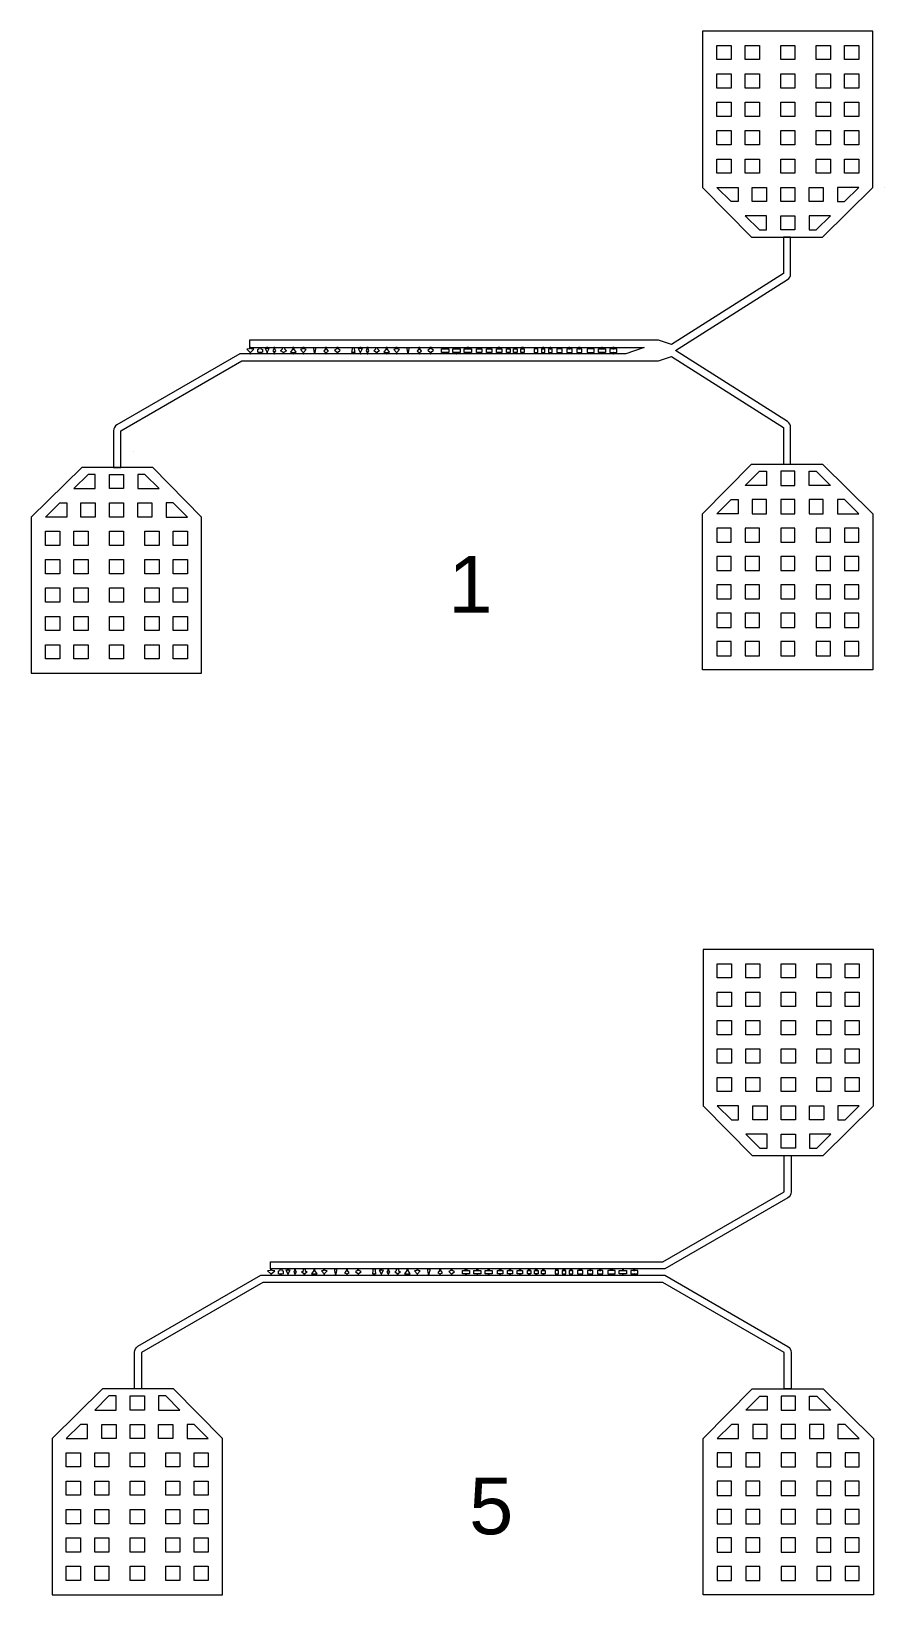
# Model space of a CAD drawing. Extents: x 1000 to 49000, y 2919 to 77300.
# Drawn here: x 1148 to 13169, y 2934 to 24964 of the extents above; entities that cross this region are included whole.
import ezdxf

# ---------------------------------------------------------------- set-up
doc = ezdxf.new("R2010")
doc.units = 13
doc.layers.add('Inner', color=4, linetype='Continuous', lineweight=0, true_color=0x00ffff)
doc.layers.add('Outer', color=1, linetype='Continuous', lineweight=0, true_color=0xff0000)
doc.styles.add('textstyle65', font='')
doc.styles.add('textstyle67', font='')
doc.styles.get('textstyle65').set_extended_font_data('Arial')
doc.styles.get('textstyle67').set_extended_font_data('Arial')

msp = doc.modelspace()

# ---------------------------------------------------------------- linework, layer by layer
at = {"layer": 'Inner'}
for p, q in [((13169.01, 22764.49), (13169.01, 22764.49)), ((12369.01, 22064.49), (12369.01, 22064.49)), ((2587.6, 19042.6), (2587.6, 19042.6)), ((1947.74, 18819.74), (1947.74, 18819.74)), ((12369.01, 18864.84), (12369.01, 18864.84)), ((2241.17, 5834.44), (2241.17, 5834.44)), ((13010.87, 5133.6), (13010.87, 5133.6))]:
    msp.add_line(p, q, dxfattribs=at)
for points in [[(13003.85, 24964.49), (10603.85, 24964.49), (10603.85, 22764.49), (11293.85, 22064.49), (12293.85, 22064.49), (13003.85, 22764.49), (13003.85, 22764.49), (13003.85, 24964.49)], [(4230.75, 20439.66), (4230.75, 20419.66), (4233.75, 20419.66), (4233.75, 20439.66), (4282.6, 20484.66), (4242.25, 20489.66), (4242.25, 20509.66), (4222.25, 20509.66), (4222.25, 20489.66), (4181.9, 20484.66), (4230.75, 20439.66)], [(4371.95, 20439.66), (4371.95, 20419.66), (4368.95, 20419.66), (4368.95, 20439.66), (4350.84, 20436.86), (4338.36, 20440.94), (4338.36, 20480.94), (4357.95, 20489.66), (4357.95, 20509.66), (4382.95, 20509.66), (4382.95, 20489.66), (4402.54, 20480.94), (4402.54, 20440.94), (4390.06, 20436.86), (4371.95, 20439.66)], [(4460.45, 20489.66), (4440.45, 20492.22), (4468.96, 20439.66), (4468.96, 20419.66), (4471.96, 20419.66), (4471.96, 20439.66), (4500.45, 20492.22), (4480.45, 20489.66), (4480.45, 20509.66), (4460.45, 20509.66), (4460.45, 20489.66)], [(4562.95, 20489.66), (4550.45, 20462.22), (4568.92, 20439.66), (4568.92, 20419.66), (4571.92, 20419.66), (4571.92, 20439.66), (4590.45, 20462.22), (4577.95, 20489.66), (4577.95, 20509.56), (4577.95, 20509.66), (4562.95, 20509.66), (4562.95, 20489.66)], [(4712.95, 20489.66), (4740.45, 20462.22), (4701.95, 20439.66), (4701.95, 20419.66), (4698.95, 20419.66), (4698.95, 20439.66), (4660.45, 20462.22), (4687.95, 20489.66), (4687.95, 20509.66), (4712.95, 20509.66), (4712.95, 20489.66)], [(4847.95, 20509.56), (4847.95, 20509.66), (4832.95, 20509.66), (4832.95, 20489.66), (4800.45, 20442.22), (4838.84, 20439.66), (4838.84, 20419.66), (4841.84, 20419.66), (4841.84, 20439.66), (4880.45, 20442.22), (4847.95, 20489.66), (4847.95, 20509.56)], [(4990.45, 20509.66), (4970.45, 20509.66), (4970.45, 20489.66), (4940.45, 20482.22), (4978.94, 20439.66), (4978.94, 20419.66), (4981.94, 20419.66), (4981.94, 20439.66), (5020.45, 20482.22), (4990.45, 20489.66), (4990.45, 20509.66)], [(5152.95, 20489.66), (5141.91, 20439.66), (5141.91, 20419.66), (5138.91, 20419.66), (5138.91, 20439.66), (5127.95, 20489.66), (5127.95, 20509.66), (5152.95, 20509.66), (5152.95, 20489.66)], [(5292.95, 20489.66), (5267.95, 20457.1), (5298.94, 20439.66), (5298.94, 20419.66), (5301.94, 20419.66), (5301.94, 20439.66), (5332.95, 20457.1), (5307.95, 20489.66), (5307.95, 20509.56), (5307.95, 20509.66), (5292.95, 20509.66), (5292.95, 20489.66)], [(5470.45, 20509.66), (5450.45, 20509.66), (5450.45, 20489.66), (5420.45, 20472.22), (5458.95, 20439.66), (5458.95, 20419.66), (5461.95, 20419.66), (5461.95, 20439.66), (5500.45, 20472.22), (5470.45, 20489.66), (5470.45, 20509.66)], [(5670.99, 20509.66), (5695.99, 20509.66), (5695.99, 20489.66), (5703.1, 20436.86), (5685.99, 20439.66), (5685.99, 20419.66), (5680.99, 20419.66), (5680.99, 20439.66), (5663.88, 20436.86), (5670.99, 20489.66), (5670.99, 20509.66)], [(5753.49, 20492.22), (5780.99, 20439.66), (5780.99, 20419.66), (5785.99, 20419.66), (5785.99, 20439.66), (5813.49, 20492.22), (5793.49, 20489.66), (5793.49, 20509.66), (5773.49, 20509.66), (5773.49, 20489.66), (5753.49, 20492.22)], [(5890.99, 20509.56), (5890.99, 20509.66), (5875.99, 20509.66), (5875.99, 20489.66), (5863.49, 20462.22), (5880.99, 20439.66), (5880.99, 20419.66), (5885.99, 20419.66), (5885.99, 20439.66), (5903.49, 20462.22), (5890.99, 20489.66), (5890.99, 20509.56)], [(6000.99, 20509.66), (6025.99, 20509.66), (6025.99, 20489.66), (6053.49, 20462.22), (6015.99, 20439.66), (6015.99, 20419.66), (6010.99, 20419.66), (6010.99, 20439.66), (5973.49, 20462.22), (6000.99, 20489.66), (6000.99, 20509.66)], [(6145.99, 20489.66), (6113.49, 20442.22), (6150.99, 20439.66), (6150.99, 20419.66), (6155.99, 20419.66), (6155.99, 20439.66), (6193.49, 20442.22), (6160.99, 20489.66), (6160.99, 20509.56), (6160.99, 20509.66), (6145.99, 20509.66), (6145.99, 20489.66)], [(6303.49, 20509.66), (6283.49, 20509.66), (6283.49, 20489.66), (6253.49, 20482.22), (6290.99, 20439.66), (6290.99, 20419.66), (6295.99, 20419.66), (6295.99, 20439.66), (6333.49, 20482.22), (6303.49, 20489.66), (6303.49, 20509.66)], [(6440.99, 20509.66), (6465.99, 20509.66), (6465.99, 20489.66), (6455.99, 20439.66), (6455.99, 20419.66), (6450.99, 20419.66), (6450.99, 20439.66), (6440.99, 20489.66), (6440.99, 20509.66)], [(6605.99, 20509.66), (6605.99, 20489.66), (6580.99, 20457.1), (6610.99, 20439.66), (6610.99, 20419.66), (6615.99, 20419.66), (6615.99, 20439.66), (6645.99, 20457.1), (6620.99, 20489.66), (6620.99, 20509.56), (6620.99, 20509.66), (6605.99, 20509.66)], [(6783.49, 20509.66), (6763.49, 20509.66), (6763.49, 20489.66), (6733.49, 20472.22), (6770.99, 20439.66), (6770.99, 20419.66), (6775.99, 20419.66), (6775.99, 20439.66), (6813.49, 20472.22), (6783.49, 20489.66), (6783.49, 20509.66)], [(7027.45, 20489.66), (7027.45, 20439.66), (6927.45, 20439.66), (6927.45, 20489.66), (7027.45, 20489.66)], [(6967.45, 20509.66), (6987.45, 20509.66), (6987.45, 20489.66), (6967.45, 20489.66), (6967.45, 20509.66)], [(7187.45, 20489.66), (7187.45, 20439.66), (7087.45, 20439.66), (7087.45, 20489.66), (7187.45, 20489.66)], [(7129.95, 20509.56), (7129.95, 20509.66), (7144.95, 20509.66), (7144.95, 20489.66), (7129.95, 20489.66), (7129.95, 20509.56)], [(7347.45, 20439.66), (7247.45, 20439.66), (7247.45, 20489.66), (7347.45, 20489.66), (7347.45, 20439.66)], [(7309.95, 20509.66), (7284.95, 20509.66), (7284.95, 20489.66), (7309.95, 20489.66), (7309.95, 20509.66)], [(7494.95, 20439.66), (7419.95, 20439.66), (7419.95, 20489.66), (7494.95, 20489.66), (7494.95, 20439.66)], [(7467.45, 20489.66), (7447.45, 20489.66), (7447.45, 20509.66), (7467.45, 20509.66), (7467.45, 20489.66)], [(7634.95, 20489.66), (7634.95, 20439.66), (7559.95, 20439.66), (7559.95, 20489.66), (7634.95, 20489.66)], [(7589.95, 20509.56), (7589.95, 20509.66), (7604.95, 20509.66), (7604.95, 20489.66), (7589.95, 20489.66), (7589.95, 20509.56)], [(7774.95, 20489.66), (7774.95, 20439.66), (7699.95, 20439.66), (7699.95, 20489.66), (7774.95, 20489.66)], [(7749.95, 20509.66), (7724.95, 20509.66), (7724.95, 20489.66), (7749.95, 20489.66), (7749.95, 20509.66)], [(7892.45, 20489.66), (7892.45, 20439.66), (7842.45, 20439.66), (7842.45, 20489.66), (7892.45, 20489.66)], [(7874.95, 20489.66), (7859.95, 20489.66), (7859.95, 20509.56), (7859.95, 20509.66), (7874.95, 20509.66), (7874.95, 20489.66)], [(7992.45, 20489.66), (7992.45, 20439.66), (7942.45, 20439.66), (7942.45, 20489.66), (7992.45, 20489.66)], [(7977.45, 20489.66), (7957.45, 20489.66), (7957.45, 20509.66), (7977.45, 20509.66), (7977.45, 20489.66)], [(8092.45, 20439.66), (8042.45, 20439.66), (8042.45, 20489.66), (8092.45, 20489.66), (8092.45, 20439.66)], [(8079.95, 20509.66), (8054.95, 20509.66), (8054.95, 20489.66), (8079.95, 20489.66), (8079.95, 20509.66)], [(8232.45, 20489.66), (8232.45, 20439.66), (8282.45, 20439.66), (8282.45, 20489.66), (8232.45, 20489.66)], [(8269.95, 20489.66), (8244.95, 20489.66), (8244.95, 20509.66), (8269.95, 20509.66), (8269.95, 20489.66)], [(8382.45, 20489.66), (8332.45, 20489.66), (8332.45, 20439.66), (8382.45, 20439.66), (8382.45, 20489.66)], [(8367.45, 20509.66), (8347.45, 20509.66), (8347.45, 20489.66), (8367.45, 20489.66), (8367.45, 20509.66)], [(8432.45, 20489.66), (8432.45, 20439.66), (8482.45, 20439.66), (8482.45, 20489.66), (8432.45, 20489.66)], [(8449.95, 20489.66), (8464.95, 20489.66), (8464.95, 20509.56), (8464.95, 20509.66), (8449.95, 20509.66), (8449.95, 20489.66)], [(8549.95, 20489.66), (8549.95, 20439.66), (8624.95, 20439.66), (8624.95, 20489.66), (8549.95, 20489.66)], [(8599.95, 20489.66), (8574.95, 20489.66), (8574.95, 20509.66), (8599.95, 20509.66), (8599.95, 20489.66)], [(8689.95, 20489.66), (8689.95, 20439.66), (8764.95, 20439.66), (8764.95, 20489.66), (8689.95, 20489.66)], [(8734.95, 20509.56), (8734.95, 20509.66), (8719.95, 20509.66), (8719.95, 20489.66), (8734.95, 20489.66), (8734.95, 20509.56)], [(8829.95, 20489.66), (8829.95, 20439.66), (8904.95, 20439.66), (8904.95, 20489.66), (8829.95, 20489.66)], [(8877.45, 20509.66), (8857.45, 20509.66), (8857.45, 20489.66), (8877.45, 20489.66), (8877.45, 20509.66)], [(8977.45, 20489.66), (8977.45, 20439.66), (9077.45, 20439.66), (9077.45, 20489.66), (8977.45, 20489.66)], [(9039.95, 20489.66), (9014.95, 20489.66), (9014.95, 20509.66), (9039.95, 20509.66), (9039.95, 20489.66)], [(9237.31, 20439.66), (9137.31, 20439.66), (9137.31, 20489.66), (9237.31, 20489.66), (9237.31, 20439.66)], [(9194.95, 20509.56), (9194.95, 20509.66), (9179.95, 20509.66), (9179.95, 20489.66), (9194.95, 20489.66), (9194.95, 20509.56)], [(9297.45, 20489.66), (9297.45, 20439.66), (9397.45, 20439.66), (9397.45, 20489.66), (9297.45, 20489.66)], [(9337.45, 20489.66), (9357.45, 20489.66), (9357.45, 20509.66), (9337.45, 20509.66), (9337.45, 20489.66)], [(6979.95, 20419.66), (6974.95, 20419.66), (6974.95, 20439.66), (6979.95, 20439.66), (6979.95, 20419.66)], [(7134.95, 20419.66), (7139.95, 20419.66), (7139.95, 20439.66), (7134.95, 20439.66), (7134.95, 20419.66)], [(7299.95, 20419.66), (7294.95, 20419.66), (7294.95, 20439.66), (7299.95, 20439.66), (7299.95, 20419.66)], [(7459.95, 20419.66), (7454.95, 20419.66), (7454.95, 20439.66), (7459.95, 20439.66), (7459.95, 20419.66)], [(7599.95, 20419.66), (7594.95, 20419.66), (7594.95, 20439.66), (7599.95, 20439.66), (7599.95, 20419.66)], [(7739.95, 20419.66), (7734.95, 20419.66), (7734.95, 20439.66), (7739.95, 20439.66), (7739.95, 20419.66)], [(7869.95, 20419.66), (7864.95, 20419.66), (7864.95, 20439.66), (7869.95, 20439.66), (7869.95, 20419.66)], [(7969.95, 20419.66), (7964.95, 20419.66), (7964.95, 20439.66), (7969.95, 20439.66), (7969.95, 20419.66)], [(8069.95, 20419.66), (8064.95, 20419.66), (8064.95, 20439.66), (8069.95, 20439.66), (8069.95, 20419.66)], [(8259.14, 20419.66), (8256.14, 20419.66), (8256.14, 20439.66), (8259.14, 20439.66), (8259.14, 20419.66)], [(8359.1, 20419.66), (8356.1, 20419.66), (8356.1, 20439.66), (8359.1, 20439.66), (8359.1, 20419.66)], [(8459, 20419.66), (8456, 20419.66), (8456, 20439.66), (8459, 20439.66), (8459, 20419.66)], [(8588.91, 20419.66), (8585.91, 20419.66), (8585.91, 20439.66), (8588.91, 20439.66), (8588.91, 20419.66)], [(8728.7, 20419.66), (8725.7, 20419.66), (8725.7, 20439.66), (8728.7, 20439.66), (8728.7, 20419.66)], [(8868.57, 20419.66), (8865.57, 20419.66), (8865.57, 20439.66), (8868.57, 20439.66), (8868.57, 20419.66)], [(9028.83, 20419.66), (9025.83, 20419.66), (9025.83, 20439.66), (9028.83, 20439.66), (9028.83, 20419.66)], [(9188.81, 20419.66), (9185.81, 20419.66), (9185.81, 20439.66), (9188.81, 20439.66), (9188.81, 20419.66)], [(9346.05, 20419.66), (9349.05, 20419.66), (9349.05, 20439.66), (9346.05, 20439.66), (9346.05, 20419.66)], [(3547.74, 18119.74), (2857.74, 18819.74), (1857.74, 18819.74), (1147.74, 18119.74), (1147.74, 18119.74), (1147.74, 18119.74), (1147.74, 15919.74), (3547.74, 15919.74), (3547.74, 18119.74)], [(11293.85, 18864.84), (12293.85, 18864.84), (13003.85, 18164.84), (13003.85, 18164.84), (13003.85, 18164.84), (13003.85, 15964.84), (10603.85, 15964.84), (10603.85, 18164.84), (11293.85, 18864.84)], [(13010.88, 12024.29), (10610.88, 12024.29), (10610.88, 9824.29), (11300.88, 9124.29), (12300.88, 9124.29), (13010.88, 9824.29), (13010.88, 9824.29), (13010.88, 9824.29), (13010.88, 12024.29)], [(4524.18, 7454.36), (4524.18, 7434.36), (4527.18, 7434.36), (4527.18, 7454.36), (4576.03, 7499.36), (4535.68, 7504.36), (4535.68, 7524.36), (4515.68, 7524.36), (4515.68, 7504.36), (4475.33, 7499.36), (4524.18, 7454.36)], [(4665.38, 7454.36), (4665.38, 7434.36), (4662.38, 7434.36), (4662.38, 7454.36), (4644.27, 7451.57), (4631.79, 7455.65), (4631.79, 7495.65), (4651.38, 7504.36), (4651.38, 7524.36), (4676.38, 7524.36), (4676.38, 7504.36), (4695.97, 7495.65), (4695.97, 7455.65), (4683.49, 7451.57), (4665.38, 7454.36)], [(4753.88, 7504.36), (4733.88, 7506.92), (4762.39, 7454.36), (4762.39, 7434.36), (4765.39, 7434.36), (4765.39, 7454.36), (4793.88, 7506.92), (4773.88, 7504.36), (4773.88, 7524.36), (4753.88, 7524.36), (4753.88, 7504.36)], [(4856.38, 7504.36), (4843.88, 7476.92), (4862.35, 7454.36), (4862.35, 7434.36), (4865.35, 7434.36), (4865.35, 7454.36), (4883.88, 7476.92), (4871.38, 7504.36), (4871.38, 7524.26), (4871.38, 7524.36), (4856.38, 7524.36), (4856.38, 7504.36)], [(5006.38, 7504.36), (5033.88, 7476.92), (4995.38, 7454.36), (4995.38, 7434.36), (4992.38, 7434.36), (4992.38, 7454.36), (4953.88, 7476.92), (4981.38, 7504.36), (4981.38, 7524.36), (5006.38, 7524.36), (5006.38, 7504.36)], [(5141.38, 7524.26), (5141.38, 7524.36), (5126.38, 7524.36), (5126.38, 7504.36), (5093.88, 7456.92), (5132.27, 7454.36), (5132.27, 7434.36), (5135.27, 7434.36), (5135.27, 7454.36), (5173.88, 7456.92), (5141.38, 7504.36), (5141.38, 7524.26)], [(5283.88, 7524.36), (5263.88, 7524.36), (5263.88, 7504.36), (5233.88, 7496.92), (5272.37, 7454.36), (5272.37, 7434.36), (5275.37, 7434.36), (5275.37, 7454.36), (5313.88, 7496.92), (5283.88, 7504.36), (5283.88, 7524.36)], [(5446.38, 7504.36), (5435.34, 7454.36), (5435.34, 7434.36), (5432.34, 7434.36), (5432.34, 7454.36), (5421.38, 7504.36), (5421.38, 7524.36), (5446.38, 7524.36), (5446.38, 7504.36)], [(5586.38, 7504.36), (5561.38, 7471.8), (5592.37, 7454.36), (5592.37, 7434.36), (5595.37, 7434.36), (5595.37, 7454.36), (5626.38, 7471.8), (5601.38, 7504.36), (5601.38, 7524.26), (5601.38, 7524.36), (5586.38, 7524.36), (5586.38, 7504.36)], [(5763.88, 7524.36), (5743.88, 7524.36), (5743.88, 7504.36), (5713.88, 7486.92), (5752.38, 7454.36), (5752.38, 7434.36), (5755.38, 7434.36), (5755.38, 7454.36), (5793.88, 7486.92), (5763.88, 7504.36), (5763.88, 7524.36)], [(5964.42, 7524.36), (5989.42, 7524.36), (5989.42, 7504.36), (5996.53, 7451.57), (5979.42, 7454.36), (5979.42, 7434.36), (5974.42, 7434.36), (5974.42, 7454.36), (5957.31, 7451.57), (5964.42, 7504.36), (5964.42, 7524.36)], [(6046.92, 7506.92), (6074.42, 7454.36), (6074.42, 7434.36), (6079.42, 7434.36), (6079.42, 7454.36), (6106.92, 7506.92), (6086.92, 7504.36), (6086.92, 7524.36), (6066.92, 7524.36), (6066.92, 7504.36), (6046.92, 7506.92)], [(6184.42, 7524.26), (6184.42, 7524.36), (6169.42, 7524.36), (6169.42, 7504.36), (6156.92, 7476.92), (6174.42, 7454.36), (6174.42, 7434.36), (6179.42, 7434.36), (6179.42, 7454.36), (6196.92, 7476.92), (6184.42, 7504.36), (6184.42, 7524.26)], [(6294.42, 7524.36), (6319.42, 7524.36), (6319.42, 7504.36), (6346.92, 7476.92), (6309.42, 7454.36), (6309.42, 7434.36), (6304.42, 7434.36), (6304.42, 7454.36), (6266.92, 7476.92), (6294.42, 7504.36), (6294.42, 7524.36)], [(6439.42, 7504.36), (6406.92, 7456.92), (6444.42, 7454.36), (6444.42, 7434.36), (6449.42, 7434.36), (6449.42, 7454.36), (6486.92, 7456.92), (6454.42, 7504.36), (6454.42, 7524.26), (6454.42, 7524.36), (6439.42, 7524.36), (6439.42, 7504.36)], [(6596.92, 7524.36), (6576.92, 7524.36), (6576.92, 7504.36), (6546.92, 7496.92), (6584.42, 7454.36), (6584.42, 7434.36), (6589.42, 7434.36), (6589.42, 7454.36), (6626.92, 7496.92), (6596.92, 7504.36), (6596.92, 7524.36)], [(6734.42, 7524.36), (6759.42, 7524.36), (6759.42, 7504.36), (6749.42, 7454.36), (6749.42, 7434.36), (6744.42, 7434.36), (6744.42, 7454.36), (6734.42, 7504.36), (6734.42, 7524.36)], [(6899.42, 7524.36), (6899.42, 7504.36), (6874.42, 7471.8), (6904.42, 7454.36), (6904.42, 7434.36), (6909.42, 7434.36), (6909.42, 7454.36), (6939.42, 7471.8), (6914.42, 7504.36), (6914.42, 7524.26), (6914.42, 7524.36), (6899.42, 7524.36)], [(7076.92, 7524.36), (7056.92, 7524.36), (7056.92, 7504.36), (7026.92, 7486.92), (7064.42, 7454.36), (7064.42, 7434.36), (7069.42, 7434.36), (7069.42, 7454.36), (7106.92, 7486.92), (7076.92, 7504.36), (7076.92, 7524.36)], [(7320.88, 7504.36), (7320.88, 7454.36), (7220.88, 7454.36), (7220.88, 7504.36), (7320.88, 7504.36)], [(7260.88, 7524.36), (7280.88, 7524.36), (7280.88, 7504.36), (7260.88, 7504.36), (7260.88, 7524.36)], [(7480.88, 7504.36), (7480.88, 7454.36), (7380.88, 7454.36), (7380.88, 7504.36), (7480.88, 7504.36)], [(7423.38, 7524.26), (7423.38, 7524.36), (7438.38, 7524.36), (7438.38, 7504.36), (7423.38, 7504.36), (7423.38, 7524.26)], [(7640.88, 7454.36), (7540.88, 7454.36), (7540.88, 7504.36), (7640.88, 7504.36), (7640.88, 7454.36)], [(7603.38, 7524.36), (7578.38, 7524.36), (7578.38, 7504.36), (7603.38, 7504.36), (7603.38, 7524.36)], [(7788.38, 7454.36), (7713.38, 7454.36), (7713.38, 7504.36), (7788.38, 7504.36), (7788.38, 7454.36)], [(7760.88, 7504.36), (7740.88, 7504.36), (7740.88, 7524.36), (7760.88, 7524.36), (7760.88, 7504.36)], [(7928.38, 7504.36), (7928.38, 7454.36), (7853.38, 7454.36), (7853.38, 7504.36), (7928.38, 7504.36)], [(7883.38, 7524.26), (7883.38, 7524.36), (7898.38, 7524.36), (7898.38, 7504.36), (7883.38, 7504.36), (7883.38, 7524.26)], [(8068.38, 7504.36), (8068.38, 7454.36), (7993.38, 7454.36), (7993.38, 7504.36), (8068.38, 7504.36)], [(8043.38, 7524.36), (8018.38, 7524.36), (8018.38, 7504.36), (8043.38, 7504.36), (8043.38, 7524.36)], [(8185.88, 7504.36), (8185.88, 7454.36), (8135.88, 7454.36), (8135.88, 7504.36), (8185.88, 7504.36)], [(8168.38, 7504.36), (8153.38, 7504.36), (8153.38, 7524.26), (8153.38, 7524.36), (8168.38, 7524.36), (8168.38, 7504.36)], [(8285.88, 7504.36), (8285.88, 7454.36), (8235.88, 7454.36), (8235.88, 7504.36), (8285.88, 7504.36)], [(8270.88, 7504.36), (8250.88, 7504.36), (8250.88, 7524.36), (8270.88, 7524.36), (8270.88, 7504.36)], [(8385.88, 7454.36), (8335.88, 7454.36), (8335.88, 7504.36), (8385.88, 7504.36), (8385.88, 7454.36)], [(8373.38, 7524.36), (8348.38, 7524.36), (8348.38, 7504.36), (8373.38, 7504.36), (8373.38, 7524.36)], [(8525.88, 7504.36), (8525.88, 7454.36), (8575.88, 7454.36), (8575.88, 7504.36), (8525.88, 7504.36)], [(8563.38, 7504.36), (8538.38, 7504.36), (8538.38, 7524.36), (8563.38, 7524.36), (8563.38, 7504.36)], [(8675.88, 7504.36), (8625.88, 7504.36), (8625.88, 7454.36), (8675.88, 7454.36), (8675.88, 7504.36)], [(8660.88, 7524.36), (8640.88, 7524.36), (8640.88, 7504.36), (8660.88, 7504.36), (8660.88, 7524.36)], [(8725.88, 7504.36), (8725.88, 7454.36), (8775.88, 7454.36), (8775.88, 7504.36), (8725.88, 7504.36)], [(8743.38, 7504.36), (8758.38, 7504.36), (8758.38, 7524.26), (8758.38, 7524.36), (8743.38, 7524.36), (8743.38, 7504.36)], [(8843.38, 7504.36), (8843.38, 7454.36), (8918.38, 7454.36), (8918.38, 7504.36), (8843.38, 7504.36)], [(8893.38, 7504.36), (8868.38, 7504.36), (8868.38, 7524.36), (8893.38, 7524.36), (8893.38, 7504.36)], [(8983.38, 7504.36), (8983.38, 7454.36), (9058.38, 7454.36), (9058.38, 7504.36), (8983.38, 7504.36)], [(9028.38, 7524.26), (9028.38, 7524.36), (9013.38, 7524.36), (9013.38, 7504.36), (9028.38, 7504.36), (9028.38, 7524.26)], [(9123.38, 7504.36), (9123.38, 7454.36), (9198.38, 7454.36), (9198.38, 7504.36), (9123.38, 7504.36)], [(9170.88, 7524.36), (9150.88, 7524.36), (9150.88, 7504.36), (9170.88, 7504.36), (9170.88, 7524.36)], [(9270.88, 7504.36), (9270.88, 7454.36), (9370.88, 7454.36), (9370.88, 7504.36), (9270.88, 7504.36)], [(9333.38, 7504.36), (9308.38, 7504.36), (9308.38, 7524.36), (9333.38, 7524.36), (9333.38, 7504.36)], [(9530.74, 7454.36), (9430.74, 7454.36), (9430.74, 7504.36), (9530.74, 7504.36), (9530.74, 7454.36)], [(9488.38, 7524.26), (9488.38, 7524.36), (9473.38, 7524.36), (9473.38, 7504.36), (9488.38, 7504.36), (9488.38, 7524.26)], [(9590.88, 7504.36), (9590.88, 7454.36), (9690.88, 7454.36), (9690.88, 7504.36), (9590.88, 7504.36)], [(9630.88, 7504.36), (9650.88, 7504.36), (9650.88, 7524.36), (9630.88, 7524.36), (9630.88, 7504.36)], [(7273.38, 7434.36), (7268.38, 7434.36), (7268.38, 7454.36), (7273.38, 7454.36), (7273.38, 7434.36)], [(7428.38, 7434.36), (7433.38, 7434.36), (7433.38, 7454.36), (7428.38, 7454.36), (7428.38, 7434.36)], [(7593.38, 7434.36), (7588.38, 7434.36), (7588.38, 7454.36), (7593.38, 7454.36), (7593.38, 7434.36)], [(7753.38, 7434.36), (7748.38, 7434.36), (7748.38, 7454.36), (7753.38, 7454.36), (7753.38, 7434.36)], [(7893.38, 7434.36), (7888.38, 7434.36), (7888.38, 7454.36), (7893.38, 7454.36), (7893.38, 7434.36)], [(8033.38, 7434.36), (8028.38, 7434.36), (8028.38, 7454.36), (8033.38, 7454.36), (8033.38, 7434.36)], [(8163.38, 7434.36), (8158.38, 7434.36), (8158.38, 7454.36), (8163.38, 7454.36), (8163.38, 7434.36)], [(8263.38, 7434.36), (8258.38, 7434.36), (8258.38, 7454.36), (8263.38, 7454.36), (8263.38, 7434.36)], [(8363.38, 7434.36), (8358.38, 7434.36), (8358.38, 7454.36), (8363.38, 7454.36), (8363.38, 7434.36)], [(8552.57, 7434.36), (8549.57, 7434.36), (8549.57, 7454.36), (8552.57, 7454.36), (8552.57, 7434.36)], [(8652.53, 7434.36), (8649.53, 7434.36), (8649.53, 7454.36), (8652.53, 7454.36), (8652.53, 7434.36)], [(8752.43, 7434.36), (8749.43, 7434.36), (8749.43, 7454.36), (8752.43, 7454.36), (8752.43, 7434.36)], [(8882.34, 7434.36), (8879.34, 7434.36), (8879.34, 7454.36), (8882.34, 7454.36), (8882.34, 7434.36)], [(9022.13, 7434.36), (9019.13, 7434.36), (9019.13, 7454.36), (9022.13, 7454.36), (9022.13, 7434.36)], [(9162, 7434.36), (9159, 7434.36), (9159, 7454.36), (9162, 7454.36), (9162, 7434.36)], [(9322.26, 7434.36), (9319.26, 7434.36), (9319.26, 7454.36), (9322.26, 7454.36), (9322.26, 7434.36)], [(9482.24, 7434.36), (9479.24, 7434.36), (9479.24, 7454.36), (9482.24, 7454.36), (9482.24, 7434.36)], [(9639.48, 7434.36), (9642.48, 7434.36), (9642.48, 7454.36), (9639.48, 7454.36), (9639.48, 7434.36)], [(1441.17, 5134.44), (1441.17, 5134.44), (1441.17, 5134.44), (1441.17, 2934.44), (3841.17, 2934.44), (3841.17, 5134.44), (3151.17, 5834.44), (2151.17, 5834.44), (1441.17, 5134.44)], [(11300.87, 5833.6), (12300.87, 5833.6), (13010.87, 5133.6), (13010.87, 5133.6), (13010.87, 2933.6), (10610.87, 2933.6), (10610.87, 5133.6), (11300.87, 5833.6)]]:
    msp.add_lwpolyline(points, dxfattribs=at)
for points in [[(4114.21, 20319.66), (9982.1, 20319.66), (10167.89, 20380.23), (11743.89, 19380.23), (11743.89, 18864.84), (11843.89, 18864.84), (11843.89, 19380.23, 0.25677565), (11797.47, 19464.66), (10221.47, 20464.66), (11797.47, 21464.66, 0.25677565), (11843.89, 21549.1), (11843.89, 22064.49), (11743.89, 22064.49), (11743.89, 21549.1), (10167.89, 20549.1), (9982.1, 20609.66), (4222.25, 20609.66), (4222.25, 20509.66), (9779.18, 20509.66), (9522.3, 20419.66), (4086.26, 20419.66), (2354.12, 19419.56, 0.25677565), (2307.7, 19335.13), (2307.7, 18819.74), (2407.7, 18819.74), (2407.64, 19334.36), (4114.21, 20319.66)], [(11750.93, 8609.62), (11750.93, 9124.29), (11850.93, 9124.29), (11850.93, 8608.9, -0.25677565), (11804.5, 8524.46), (10072.37, 7524.36), (8496.03, 7524.36), (7226.03, 7524.36), (5956.03, 7524.36), (4515.68, 7524.36), (4515.68, 7624.36), (5956.03, 7624.36), (7226.03, 7624.36), (8496.03, 7624.36), (10044.42, 7624.36), (11750.93, 8609.63)], [(11750.91, 6348.45), (10043.27, 7334.36), (8496.03, 7334.36), (7226.03, 7334.36), (5956.03, 7334.36), (4407.64, 7334.36), (2701.07, 6349.07), (2701.13, 5834.44), (2601.13, 5834.44), (2601.13, 6349.83, -0.25677565), (2647.55, 6434.26), (4379.69, 7434.36), (5956.03, 7434.36), (7226.03, 7434.36), (8496.03, 7434.36), (10070.81, 7434.36), (11804.49, 6433.42, -0.25677565), (11850.91, 6348.98), (11850.91, 5833.6), (11750.91, 5833.6), (11750.91, 6348.5)]]:
    msp.add_lwpolyline(points, format="xyb", dxfattribs=at)
at = {"layer": 'Outer'}
for points in [[(11003.85, 24764.49), (11003.85, 24564.49), (10803.85, 24564.49), (10803.85, 24764.49), (11003.85, 24764.49)], [(11403.85, 24764.49), (11403.85, 24564.49), (11203.85, 24564.49), (11203.85, 24764.49), (11403.85, 24764.49)], [(11903.85, 24764.49), (11903.85, 24564.49), (11703.85, 24564.49), (11703.85, 24764.49), (11903.85, 24764.49)], [(12403.85, 24764.49), (12403.85, 24564.49), (12203.85, 24564.49), (12203.85, 24764.49), (12403.85, 24764.49)], [(12803.85, 24764.49), (12803.85, 24564.49), (12603.85, 24564.49), (12603.85, 24764.49), (12803.85, 24764.49)], [(11003.85, 24364.49), (11003.85, 24164.49), (10803.85, 24164.49), (10803.85, 24364.49), (11003.85, 24364.49)], [(11403.85, 24364.49), (11403.85, 24164.49), (11203.85, 24164.49), (11203.85, 24364.49), (11403.85, 24364.49)], [(11903.85, 24364.49), (11903.85, 24164.49), (11703.85, 24164.49), (11703.85, 24364.49), (11903.85, 24364.49)], [(12403.85, 24364.49), (12403.85, 24164.49), (12203.85, 24164.49), (12203.85, 24364.49), (12403.85, 24364.49)], [(12803.85, 24364.49), (12803.85, 24164.49), (12603.85, 24164.49), (12603.85, 24364.49), (12803.85, 24364.49)], [(11003.85, 23964.49), (11003.85, 23764.49), (10803.85, 23764.49), (10803.85, 23964.49), (11003.85, 23964.49)], [(11403.85, 23964.49), (11403.85, 23764.49), (11203.85, 23764.49), (11203.85, 23964.49), (11403.85, 23964.49)], [(11903.85, 23964.49), (11903.85, 23764.49), (11703.85, 23764.49), (11703.85, 23964.49), (11903.85, 23964.49)], [(12403.85, 23964.49), (12403.85, 23764.49), (12203.85, 23764.49), (12203.85, 23964.49), (12403.85, 23964.49)], [(12803.85, 23964.49), (12803.85, 23764.49), (12603.85, 23764.49), (12603.85, 23964.49), (12803.85, 23964.49)], [(11003.85, 23564.49), (11003.85, 23364.49), (10803.85, 23364.49), (10803.85, 23564.49), (11003.85, 23564.49)], [(11403.85, 23564.49), (11403.85, 23364.49), (11203.85, 23364.49), (11203.85, 23564.49), (11403.85, 23564.49)], [(11903.85, 23564.49), (11903.85, 23364.49), (11703.85, 23364.49), (11703.85, 23564.49), (11903.85, 23564.49)], [(12403.85, 23564.49), (12403.85, 23364.49), (12203.85, 23364.49), (12203.85, 23564.49), (12403.85, 23564.49)], [(12803.85, 23564.49), (12803.85, 23364.49), (12603.85, 23364.49), (12603.85, 23564.49), (12803.85, 23564.49)], [(11003.85, 23164.49), (11003.85, 22964.49), (10803.85, 22964.49), (10803.85, 23164.49), (11003.85, 23164.49)], [(11403.85, 23164.49), (11403.85, 22964.49), (11203.85, 22964.49), (11203.85, 23164.49), (11403.85, 23164.49)], [(11903.85, 23164.49), (11903.85, 22964.49), (11703.85, 22964.49), (11703.85, 23164.49), (11903.85, 23164.49)], [(12403.85, 23164.49), (12403.85, 22964.49), (12203.85, 22964.49), (12203.85, 23164.49), (12403.85, 23164.49)], [(12803.85, 23164.49), (12803.85, 22964.49), (12603.85, 22964.49), (12603.85, 23164.49), (12803.85, 23164.49)], [(11003.85, 22764.49), (11103.85, 22764.49), (11103.85, 22564.49), (11003.85, 22564.49), (10803.85, 22764.49), (11003.85, 22764.49)], [(11503.85, 22764.49), (11503.85, 22564.49), (11303.85, 22564.49), (11303.85, 22764.49), (11503.85, 22764.49)], [(11903.85, 22764.49), (11903.85, 22564.49), (11703.85, 22564.49), (11703.85, 22764.49), (11903.85, 22764.49)], [(12303.85, 22764.49), (12303.85, 22564.49), (12103.85, 22564.49), (12103.85, 22764.49), (12303.85, 22764.49)], [(12503.85, 22764.49), (12503.85, 22564.49), (12603.85, 22564.49), (12803.85, 22764.49), (12503.85, 22764.49)], [(11203.85, 22364.49), (11403.85, 22164.49), (11503.85, 22164.49), (11503.85, 22364.49), (11203.85, 22364.49)], [(11903.85, 22364.49), (11903.85, 22164.49), (11703.85, 22164.49), (11703.85, 22364.49), (11903.85, 22364.49)], [(12103.85, 22364.49), (12103.85, 22164.49), (12203.85, 22164.49), (12403.85, 22364.49), (12103.85, 22364.49)], [(11503.85, 18564.84), (11203.85, 18564.84), (11403.85, 18764.84), (11503.85, 18764.84), (11503.85, 18564.84)], [(11703.85, 18764.84), (11703.85, 18564.84), (11903.85, 18564.84), (11903.85, 18764.84), (11703.85, 18764.84)], [(12403.85, 18564.84), (12103.85, 18564.84), (12103.85, 18764.84), (12203.85, 18764.84), (12403.85, 18564.84)], [(2047.74, 18519.74), (2047.74, 18719.74), (1947.74, 18719.74), (1747.74, 18519.74), (2047.74, 18519.74)], [(2247.74, 18719.74), (2447.74, 18719.74), (2447.74, 18519.74), (2247.74, 18519.74), (2247.74, 18719.74)], [(2647.74, 18519.74), (2947.74, 18519.74), (2747.74, 18719.74), (2647.74, 18719.74), (2647.74, 18519.74)], [(1547.74, 18319.74), (1647.74, 18319.74), (1647.74, 18119.74), (1347.74, 18119.74), (1547.74, 18319.74)], [(2047.74, 18319.74), (2047.74, 18119.74), (1847.74, 18119.74), (1847.74, 18319.74), (2047.74, 18319.74)], [(2447.74, 18319.74), (2447.74, 18119.74), (2247.74, 18119.74), (2247.74, 18319.74), (2447.74, 18319.74)], [(2847.74, 18319.74), (2847.74, 18119.74), (2647.74, 18119.74), (2647.74, 18319.74), (2847.74, 18319.74)], [(3047.74, 18119.74), (3147.74, 18119.74), (3347.74, 18119.74), (3147.74, 18319.74), (3047.74, 18319.74), (3047.74, 18119.74)], [(11103.85, 18364.84), (11103.85, 18164.84), (11003.85, 18164.84), (10803.85, 18164.84), (11003.85, 18364.84), (11103.85, 18364.84)], [(11303.85, 18364.84), (11303.85, 18164.84), (11503.85, 18164.84), (11503.85, 18364.84), (11303.85, 18364.84)], [(11703.85, 18364.84), (11703.85, 18164.84), (11903.85, 18164.84), (11903.85, 18364.84), (11703.85, 18364.84)], [(12103.85, 18364.84), (12103.85, 18164.84), (12303.85, 18164.84), (12303.85, 18364.84), (12103.85, 18364.84)], [(12603.85, 18364.84), (12503.85, 18364.84), (12503.85, 18164.84), (12803.85, 18164.84), (12603.85, 18364.84)], [(1347.74, 17919.74), (1547.74, 17919.74), (1547.74, 17719.74), (1347.74, 17719.74), (1347.74, 17919.74)], [(1747.74, 17919.74), (1947.74, 17919.74), (1947.74, 17719.74), (1747.74, 17719.74), (1747.74, 17919.74)], [(2447.74, 17919.74), (2447.74, 17719.74), (2247.74, 17719.74), (2247.74, 17919.74), (2447.74, 17919.74)], [(2947.74, 17919.74), (2947.74, 17719.74), (2747.74, 17719.74), (2747.74, 17919.74), (2947.74, 17919.74)], [(3347.74, 17919.74), (3347.74, 17719.74), (3147.74, 17719.74), (3147.74, 17919.74), (3347.74, 17919.74)], [(10803.85, 17964.84), (10803.85, 17764.84), (11003.85, 17764.84), (11003.85, 17964.84), (10803.85, 17964.84)], [(11203.85, 17964.84), (11203.85, 17764.84), (11403.85, 17764.84), (11403.85, 17964.84), (11203.85, 17964.84)], [(11703.85, 17964.84), (11703.85, 17764.84), (11903.85, 17764.84), (11903.85, 17964.84), (11703.85, 17964.84)], [(12203.85, 17964.84), (12203.85, 17764.84), (12403.85, 17764.84), (12403.85, 17964.84), (12203.85, 17964.84)], [(12603.85, 17764.84), (12803.85, 17764.84), (12803.85, 17964.84), (12603.85, 17964.84), (12603.85, 17764.84)], [(1347.74, 17519.74), (1547.74, 17519.74), (1547.74, 17319.74), (1347.74, 17319.74), (1347.74, 17519.74)], [(1947.74, 17519.74), (1947.74, 17319.74), (1747.74, 17319.74), (1747.74, 17519.74), (1947.74, 17519.74)], [(2447.74, 17519.74), (2447.74, 17319.74), (2247.74, 17319.74), (2247.74, 17519.74), (2447.74, 17519.74)], [(2947.74, 17519.74), (2947.74, 17319.74), (2747.74, 17319.74), (2747.74, 17519.74), (2947.74, 17519.74)], [(3347.74, 17519.74), (3347.74, 17319.74), (3147.74, 17319.74), (3147.74, 17519.74), (3347.74, 17519.74)], [(11003.85, 17564.84), (10803.85, 17564.84), (10803.85, 17364.84), (11003.85, 17364.84), (11003.85, 17564.84)], [(11203.85, 17564.84), (11203.85, 17364.84), (11403.85, 17364.84), (11403.85, 17564.84), (11203.85, 17564.84)], [(11703.85, 17564.84), (11703.85, 17364.84), (11903.85, 17364.84), (11903.85, 17564.84), (11703.85, 17564.84)], [(12403.85, 17564.84), (12203.85, 17564.84), (12203.85, 17364.84), (12403.85, 17364.84), (12403.85, 17564.84)], [(12603.85, 17564.84), (12603.85, 17364.84), (12803.85, 17364.84), (12803.85, 17564.84), (12603.85, 17564.84)], [(1547.74, 17119.74), (1547.74, 16919.74), (1347.74, 16919.74), (1347.74, 17119.74), (1547.74, 17119.74)], [(1947.74, 17119.74), (1947.74, 16919.74), (1747.74, 16919.74), (1747.74, 17119.74), (1947.74, 17119.74)], [(2447.74, 17119.74), (2447.74, 16919.74), (2247.74, 16919.74), (2247.74, 17119.74), (2447.74, 17119.74)], [(2947.74, 17119.74), (2947.74, 16919.74), (2747.74, 16919.74), (2747.74, 17119.74), (2947.74, 17119.74)], [(3347.74, 17119.74), (3347.74, 16919.74), (3147.74, 16919.74), (3147.74, 17119.74), (3347.74, 17119.74)], [(10803.85, 17164.84), (10803.85, 16964.84), (11003.85, 16964.84), (11003.85, 17164.84), (10803.85, 17164.84)], [(11403.85, 17164.84), (11203.85, 17164.84), (11203.85, 16964.84), (11403.85, 16964.84), (11403.85, 17164.84)], [(11703.85, 17164.84), (11703.85, 16964.84), (11903.85, 16964.84), (11903.85, 17164.84), (11703.85, 17164.84)], [(12203.85, 17164.84), (12203.85, 16964.84), (12403.85, 16964.84), (12403.85, 17164.84), (12203.85, 17164.84)], [(12603.85, 17164.84), (12603.85, 16964.84), (12803.85, 16964.84), (12803.85, 17164.84), (12603.85, 17164.84)], [(10803.85, 16764.84), (10803.85, 16564.84), (11003.85, 16564.84), (11003.85, 16764.84), (10803.85, 16764.84)], [(11203.85, 16764.84), (11203.85, 16564.84), (11403.85, 16564.84), (11403.85, 16764.84), (11203.85, 16764.84)], [(11703.85, 16764.84), (11703.85, 16564.84), (11903.85, 16564.84), (11903.85, 16764.84), (11703.85, 16764.84)], [(12203.85, 16564.84), (12403.85, 16564.84), (12403.85, 16764.84), (12203.85, 16764.84), (12203.85, 16564.84)], [(12603.85, 16764.84), (12603.85, 16564.84), (12803.85, 16564.84), (12803.85, 16764.84), (12603.85, 16764.84)], [(1347.74, 16519.74), (1347.74, 16719.74), (1547.74, 16719.74), (1547.74, 16519.74), (1347.74, 16519.74)], [(1747.74, 16519.74), (1747.74, 16719.74), (1947.74, 16719.74), (1947.74, 16519.74), (1747.74, 16519.74)], [(2247.74, 16519.74), (2247.74, 16719.74), (2447.74, 16719.74), (2447.74, 16519.74), (2247.74, 16519.74)], [(2947.74, 16719.74), (2947.74, 16519.74), (2747.74, 16519.74), (2747.74, 16719.74), (2947.74, 16719.74)], [(3347.74, 16719.74), (3347.74, 16519.74), (3147.74, 16519.74), (3147.74, 16719.74), (3347.74, 16719.74)], [(1347.74, 16119.74), (1347.74, 16319.74), (1547.74, 16319.74), (1547.74, 16119.74), (1347.74, 16119.74)], [(1747.74, 16119.74), (1747.74, 16319.74), (1947.74, 16319.74), (1947.74, 16119.74), (1747.74, 16119.74)], [(2247.74, 16119.74), (2247.74, 16319.74), (2447.74, 16319.74), (2447.74, 16119.74), (2247.74, 16119.74)], [(2747.74, 16119.74), (2747.74, 16319.74), (2947.74, 16319.74), (2947.74, 16119.74), (2747.74, 16119.74)], [(3147.74, 16119.74), (3147.74, 16319.74), (3347.74, 16319.74), (3347.74, 16119.74), (3147.74, 16119.74)], [(10803.85, 16364.84), (10803.85, 16164.84), (11003.85, 16164.84), (11003.85, 16364.84), (10803.85, 16364.84)], [(11203.85, 16364.84), (11203.85, 16164.84), (11403.85, 16164.84), (11403.85, 16364.84), (11203.85, 16364.84)], [(11703.85, 16364.84), (11703.85, 16164.84), (11903.85, 16164.84), (11903.85, 16364.84), (11703.85, 16364.84)], [(12203.85, 16364.84), (12203.85, 16164.84), (12403.85, 16164.84), (12403.85, 16364.84), (12203.85, 16364.84)], [(12803.85, 16364.84), (12603.85, 16364.84), (12603.85, 16164.84), (12803.85, 16164.84), (12803.85, 16364.84)], [(11010.88, 11624.29), (10810.88, 11624.29), (10810.88, 11824.29), (11010.88, 11824.29), (11010.88, 11624.29)], [(11210.88, 11624.29), (11210.88, 11824.29), (11410.88, 11824.29), (11410.88, 11624.29), (11210.88, 11624.29)], [(11710.88, 11624.29), (11710.88, 11824.29), (11910.88, 11824.29), (11910.88, 11624.29), (11710.88, 11624.29)], [(12210.88, 11624.29), (12210.88, 11824.29), (12410.88, 11824.29), (12410.88, 11624.29), (12210.88, 11624.29)], [(12810.88, 11824.29), (12810.88, 11624.29), (12610.88, 11624.29), (12610.88, 11824.29), (12810.88, 11824.29)], [(11010.88, 11424.29), (11010.88, 11224.29), (10810.88, 11224.29), (10810.88, 11424.29), (11010.88, 11424.29)], [(11210.88, 11224.29), (11210.88, 11424.29), (11410.88, 11424.29), (11410.88, 11224.29), (11210.88, 11224.29)], [(11710.88, 11424.29), (11910.88, 11424.29), (11910.88, 11224.29), (11710.88, 11224.29), (11710.88, 11424.29)], [(12210.88, 11224.29), (12210.88, 11424.29), (12410.88, 11424.29), (12410.88, 11224.29), (12210.88, 11224.29)], [(12810.88, 11424.29), (12810.88, 11224.29), (12610.88, 11224.29), (12610.88, 11424.29), (12810.88, 11424.29)], [(11010.88, 11024.29), (11010.88, 10824.29), (10810.88, 10824.29), (10810.88, 11024.29), (11010.88, 11024.29)], [(11410.88, 11024.29), (11410.88, 10824.29), (11210.88, 10824.29), (11210.88, 11024.29), (11410.88, 11024.29)], [(11910.88, 10824.29), (11710.88, 10824.29), (11710.88, 11024.29), (11910.88, 11024.29), (11910.88, 10824.29)], [(12210.88, 11024.29), (12410.88, 11024.29), (12410.88, 10824.29), (12210.88, 10824.29), (12210.88, 11024.29)], [(12810.88, 11024.29), (12810.88, 10824.29), (12610.88, 10824.29), (12610.88, 11024.29), (12810.88, 11024.29)], [(11010.88, 10424.29), (10810.88, 10424.29), (10810.88, 10624.29), (11010.88, 10624.29), (11010.88, 10424.29)], [(11410.88, 10624.29), (11410.88, 10424.29), (11210.88, 10424.29), (11210.88, 10624.29), (11410.88, 10624.29)], [(11910.88, 10424.29), (11710.88, 10424.29), (11710.88, 10624.29), (11910.88, 10624.29), (11910.88, 10424.29)], [(12410.88, 10424.29), (12210.88, 10424.29), (12210.88, 10624.29), (12410.88, 10624.29), (12410.88, 10424.29)], [(12810.88, 10624.29), (12810.88, 10424.29), (12610.88, 10424.29), (12610.88, 10624.29), (12810.88, 10624.29)], [(10810.88, 10024.29), (10810.88, 10224.29), (11010.88, 10224.29), (11010.88, 10024.29), (10810.88, 10024.29)], [(11210.88, 10224.29), (11410.88, 10224.29), (11410.88, 10024.29), (11210.88, 10024.29), (11210.88, 10224.29)], [(11910.88, 10024.29), (11710.88, 10024.29), (11710.88, 10224.29), (11910.88, 10224.29), (11910.88, 10024.29)], [(12410.88, 10024.29), (12210.88, 10024.29), (12210.88, 10224.29), (12410.88, 10224.29), (12410.88, 10024.29)], [(12610.88, 10024.29), (12610.88, 10224.29), (12810.88, 10224.29), (12810.88, 10024.29), (12610.88, 10024.29)], [(11110.88, 9824.29), (11010.88, 9824.29), (10810.88, 9824.29), (11010.88, 9624.29), (11110.88, 9624.29), (11110.88, 9824.29)], [(11510.88, 9624.29), (11310.88, 9624.29), (11310.88, 9824.29), (11510.88, 9824.29), (11510.88, 9624.29)], [(11710.88, 9624.29), (11710.88, 9824.29), (11910.88, 9824.29), (11910.88, 9624.29), (11710.88, 9624.29)], [(12310.88, 9824.29), (12310.88, 9624.29), (12110.88, 9624.29), (12110.88, 9824.29), (12310.88, 9824.29)], [(12510.88, 9624.29), (12610.88, 9624.29), (12810.88, 9824.29), (12510.88, 9824.29), (12510.88, 9624.29)], [(11510.88, 9424.29), (11210.88, 9424.29), (11410.88, 9224.29), (11510.88, 9224.29), (11510.88, 9424.29)], [(11710.88, 9424.29), (11910.88, 9424.29), (11910.88, 9224.29), (11710.88, 9224.29), (11710.88, 9424.29)], [(12110.88, 9224.29), (12210.88, 9224.29), (12410.88, 9424.29), (12110.88, 9424.29), (12110.88, 9224.29)], [(2341.17, 5734.44), (2241.17, 5734.44), (2041.17, 5534.44), (2341.17, 5534.44), (2341.17, 5734.44)], [(2541.17, 5734.44), (2741.17, 5734.44), (2741.17, 5534.44), (2541.17, 5534.44), (2541.17, 5734.44)], [(2941.17, 5534.44), (3241.17, 5534.44), (3041.17, 5734.44), (2941.17, 5734.44), (2941.17, 5534.44)], [(11410.87, 5733.6), (11510.87, 5733.6), (11510.87, 5533.6), (11210.87, 5533.6), (11410.87, 5733.6)], [(11910.87, 5733.6), (11710.87, 5733.6), (11710.87, 5533.6), (11910.87, 5533.6), (11910.87, 5733.6)], [(12210.87, 5733.6), (12410.87, 5533.6), (12110.87, 5533.6), (12110.87, 5733.6), (12210.87, 5733.6)], [(1941.17, 5134.44), (1941.17, 5334.44), (1841.17, 5334.44), (1641.17, 5134.44), (1941.17, 5134.44)], [(2141.17, 5334.44), (2341.17, 5334.44), (2341.17, 5134.44), (2141.17, 5134.44), (2141.17, 5334.44)], [(2541.17, 5334.44), (2741.17, 5334.44), (2741.17, 5134.44), (2541.17, 5134.44), (2541.17, 5334.44)], [(2941.17, 5334.44), (3141.17, 5334.44), (3141.17, 5134.44), (2941.17, 5134.44), (2941.17, 5334.44)], [(3341.17, 5134.44), (3441.17, 5134.44), (3641.17, 5134.44), (3441.17, 5334.44), (3341.17, 5334.44), (3341.17, 5134.44)], [(11010.87, 5133.6), (11110.87, 5133.6), (11110.87, 5333.6), (11010.87, 5333.6), (10810.87, 5133.6), (11010.87, 5133.6)], [(11510.87, 5133.6), (11510.87, 5333.6), (11310.87, 5333.6), (11310.87, 5133.6), (11510.87, 5133.6)], [(11910.87, 5333.6), (11710.87, 5333.6), (11710.87, 5133.6), (11910.87, 5133.6), (11910.87, 5333.6)], [(12110.87, 5133.6), (12310.87, 5133.6), (12310.87, 5333.6), (12110.87, 5333.6), (12110.87, 5133.6)], [(12610.87, 5333.6), (12510.87, 5333.6), (12510.87, 5133.6), (12810.87, 5133.6), (12610.87, 5333.6)], [(1841.17, 4934.44), (1841.17, 4734.44), (1641.17, 4734.44), (1641.17, 4934.44), (1841.17, 4934.44)], [(2241.17, 4734.44), (2041.17, 4734.44), (2041.17, 4934.44), (2241.17, 4934.44), (2241.17, 4734.44)], [(2741.17, 4734.44), (2541.17, 4734.44), (2541.17, 4934.44), (2741.17, 4934.44), (2741.17, 4734.44)], [(3241.17, 4934.44), (3241.17, 4734.44), (3041.17, 4734.44), (3041.17, 4934.44), (3241.17, 4934.44)], [(3441.17, 4734.44), (3441.17, 4934.44), (3641.17, 4934.44), (3641.17, 4734.44), (3441.17, 4734.44)], [(11010.87, 4733.6), (11010.87, 4933.6), (10810.87, 4933.6), (10810.87, 4733.6), (11010.87, 4733.6)], [(11410.87, 4733.6), (11410.87, 4933.6), (11210.87, 4933.6), (11210.87, 4733.6), (11410.87, 4733.6)], [(11910.87, 4733.6), (11910.87, 4933.6), (11710.87, 4933.6), (11710.87, 4733.6), (11910.87, 4733.6)], [(12410.87, 4733.6), (12410.87, 4933.6), (12210.87, 4933.6), (12210.87, 4733.6), (12410.87, 4733.6)], [(12810.87, 4733.6), (12810.87, 4933.6), (12610.87, 4933.6), (12610.87, 4733.6), (12810.87, 4733.6)], [(1641.17, 4534.44), (1841.17, 4534.44), (1841.17, 4334.44), (1641.17, 4334.44), (1641.17, 4534.44)], [(2041.17, 4334.44), (2041.17, 4534.44), (2241.17, 4534.44), (2241.17, 4334.44), (2041.17, 4334.44)], [(2541.17, 4334.44), (2541.17, 4534.44), (2741.17, 4534.44), (2741.17, 4334.44), (2541.17, 4334.44)], [(3041.17, 4334.44), (3041.17, 4534.44), (3241.17, 4534.44), (3241.17, 4334.44), (3041.17, 4334.44)], [(3441.17, 4534.44), (3641.17, 4534.44), (3641.17, 4334.44), (3441.17, 4334.44), (3441.17, 4534.44)], [(10810.87, 4333.6), (11010.87, 4333.6), (11010.87, 4533.6), (10810.87, 4533.6), (10810.87, 4333.6)], [(11210.87, 4333.6), (11410.87, 4333.6), (11410.87, 4533.6), (11210.87, 4533.6), (11210.87, 4333.6)], [(11910.87, 4533.6), (11710.87, 4533.6), (11710.87, 4333.6), (11910.87, 4333.6), (11910.87, 4533.6)], [(12210.87, 4333.6), (12410.87, 4333.6), (12410.87, 4533.6), (12210.87, 4533.6), (12210.87, 4333.6)], [(12610.87, 4333.6), (12810.87, 4333.6), (12810.87, 4533.6), (12610.87, 4533.6), (12610.87, 4333.6)], [(1841.17, 4134.44), (1841.17, 3934.44), (1641.17, 3934.44), (1641.17, 4134.44), (1841.17, 4134.44)], [(2041.17, 4134.44), (2241.17, 4134.44), (2241.17, 3934.44), (2041.17, 3934.44), (2041.17, 4134.44)], [(2541.17, 3934.44), (2541.17, 4134.44), (2741.17, 4134.44), (2741.17, 3934.44), (2541.17, 3934.44)], [(3041.17, 3934.44), (3041.17, 4134.44), (3241.17, 4134.44), (3241.17, 3934.44), (3041.17, 3934.44)], [(3441.17, 4134.44), (3641.17, 4134.44), (3641.17, 3934.44), (3441.17, 3934.44), (3441.17, 4134.44)], [(11010.87, 4133.6), (10810.87, 4133.6), (10810.87, 3933.6), (11010.87, 3933.6), (11010.87, 4133.6)], [(11410.87, 3933.6), (11410.87, 4133.6), (11210.87, 4133.6), (11210.87, 3933.6), (11410.87, 3933.6)], [(11710.87, 4133.6), (11710.87, 3933.6), (11910.87, 3933.6), (11910.87, 4133.6), (11710.87, 4133.6)], [(12210.87, 4133.6), (12210.87, 3933.6), (12410.87, 3933.6), (12410.87, 4133.6), (12210.87, 4133.6)], [(12810.87, 4133.6), (12610.87, 4133.6), (12610.87, 3933.6), (12810.87, 3933.6), (12810.87, 4133.6)], [(1841.17, 3734.44), (1841.17, 3534.44), (1641.17, 3534.44), (1641.17, 3734.44), (1841.17, 3734.44)], [(2241.17, 3734.44), (2241.17, 3534.44), (2041.17, 3534.44), (2041.17, 3734.44), (2241.17, 3734.44)], [(2741.17, 3734.44), (2741.17, 3534.44), (2541.17, 3534.44), (2541.17, 3734.44), (2741.17, 3734.44)], [(3041.17, 3734.44), (3241.17, 3734.44), (3241.17, 3534.44), (3041.17, 3534.44), (3041.17, 3734.44)], [(3641.17, 3734.44), (3641.17, 3534.44), (3441.17, 3534.44), (3441.17, 3734.44), (3641.17, 3734.44)], [(11010.87, 3533.6), (11010.87, 3733.6), (10810.87, 3733.6), (10810.87, 3533.6), (11010.87, 3533.6)], [(11410.87, 3733.6), (11210.87, 3733.6), (11210.87, 3533.6), (11410.87, 3533.6), (11410.87, 3733.6)], [(11710.87, 3533.6), (11910.87, 3533.6), (11910.87, 3733.6), (11710.87, 3733.6), (11710.87, 3533.6)], [(12210.87, 3533.6), (12410.87, 3533.6), (12410.87, 3733.6), (12210.87, 3733.6), (12210.87, 3533.6)], [(12810.87, 3733.6), (12610.87, 3733.6), (12610.87, 3533.6), (12810.87, 3533.6), (12810.87, 3733.6)], [(1641.17, 3134.44), (1641.17, 3334.44), (1841.17, 3334.44), (1841.17, 3134.44), (1641.17, 3134.44)], [(2041.17, 3134.44), (2041.17, 3334.44), (2241.17, 3334.44), (2241.17, 3134.44), (2041.17, 3134.44)], [(2741.17, 3134.44), (2541.17, 3134.44), (2541.17, 3334.44), (2741.17, 3334.44), (2741.17, 3134.44)], [(3241.17, 3334.44), (3241.17, 3134.44), (3041.17, 3134.44), (3041.17, 3334.44), (3241.17, 3334.44)], [(3441.17, 3134.44), (3441.17, 3334.44), (3641.17, 3334.44), (3641.17, 3134.44), (3441.17, 3134.44)], [(11010.87, 3333.6), (10810.87, 3333.6), (10810.87, 3133.6), (11010.87, 3133.6), (11010.87, 3333.6)], [(11210.87, 3133.6), (11410.87, 3133.6), (11410.87, 3333.6), (11210.87, 3333.6), (11210.87, 3133.6)], [(11910.87, 3133.6), (11910.87, 3333.6), (11710.87, 3333.6), (11710.87, 3133.6), (11910.87, 3133.6)], [(12410.87, 3133.6), (12410.87, 3333.6), (12210.87, 3333.6), (12210.87, 3133.6), (12410.87, 3133.6)], [(12810.87, 3133.6), (12810.87, 3333.6), (12610.87, 3333.6), (12610.87, 3133.6), (12810.87, 3133.6)]]:
    msp.add_lwpolyline(points, dxfattribs=at)

# ---------------------------------------------------------------- texts
at = {"layer": 'Outer', "char_height": 800, "attachment_point": 1}
for s, insert, style in [('1', (7022.12, 17570.68), 'textstyle67'), ('5', (7315.55, 4585.39), 'textstyle65')]:
    msp.add_mtext(s, dxfattribs=dict(at, insert=insert, style=style))

doc.saveas('drawing.dxf')
